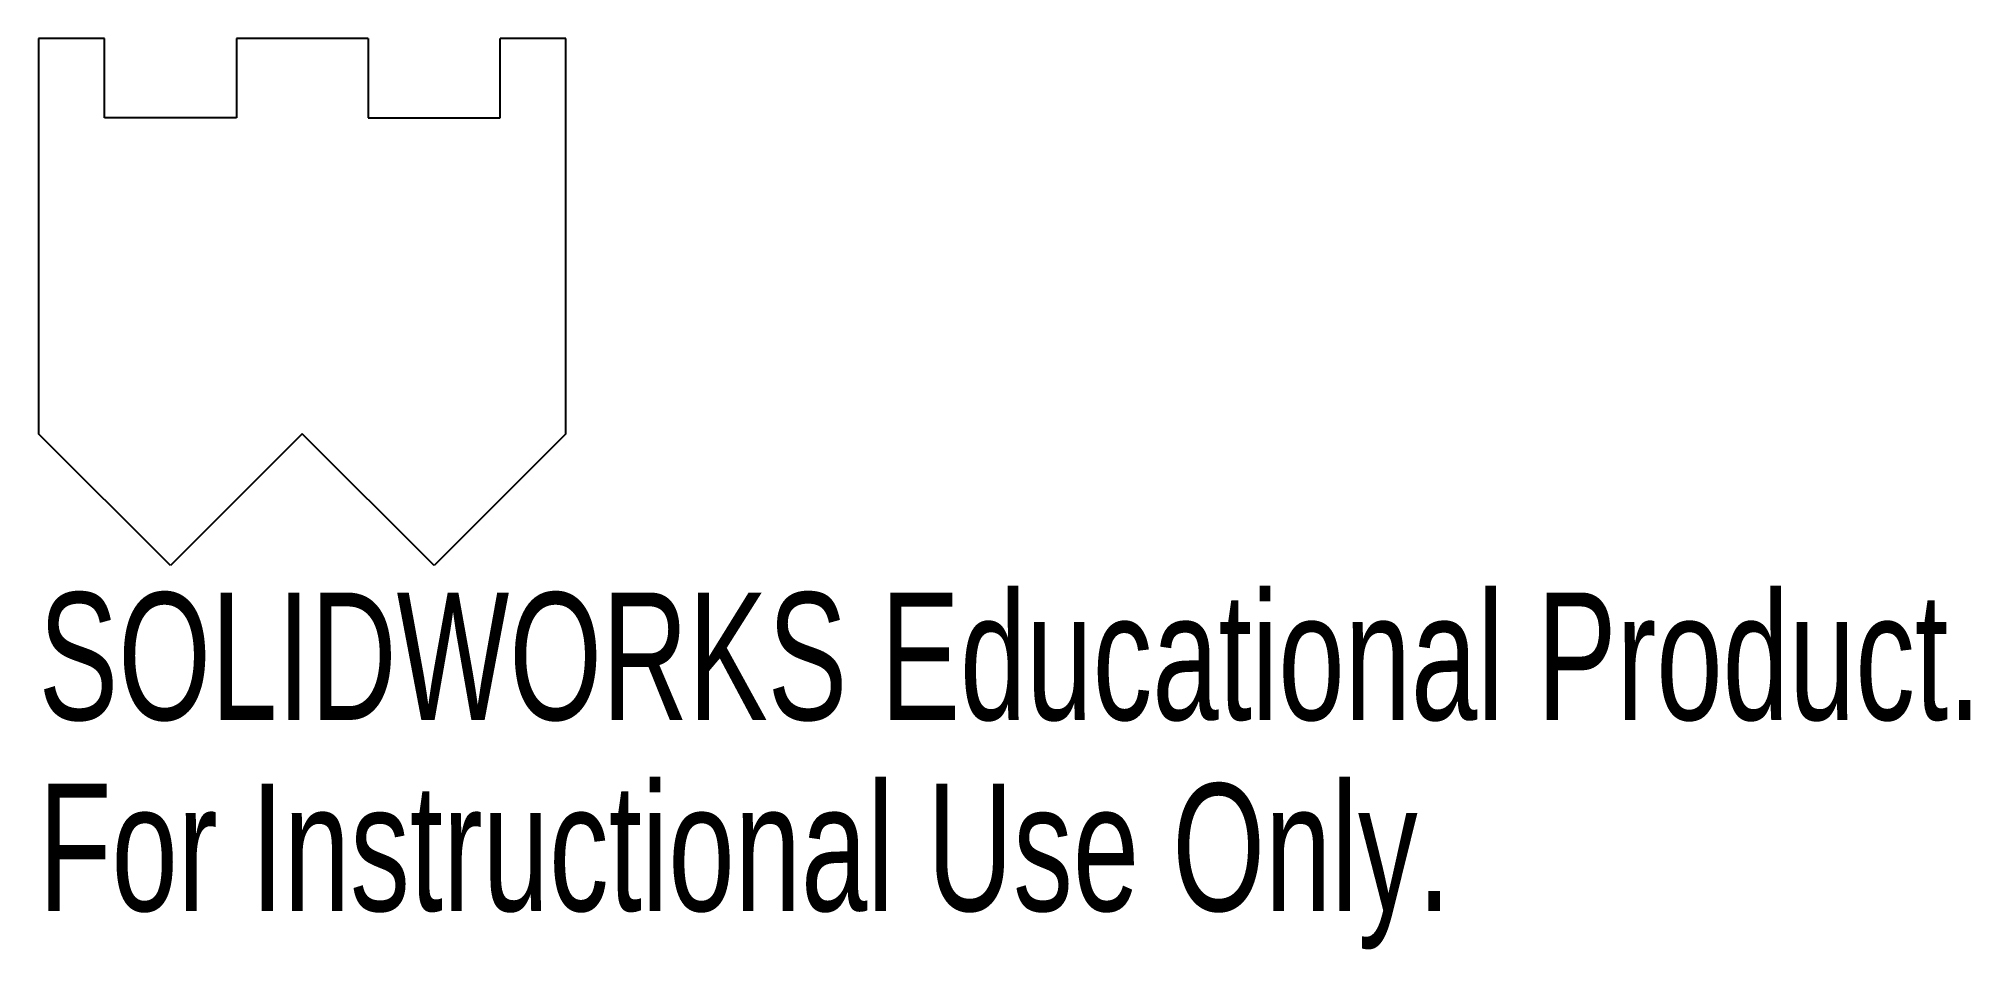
# Model space of a CAD drawing. Header units: millimetres. Extents: x -10 to 63.3, y -24.6 to 10.
import ezdxf

# ---------------------------------------------------------------- set-up
doc = ezdxf.new("R2010")
doc.units = ezdxf.units.MM
doc.styles.add('SLDTEXTSTYLE0', font='TXT', dxfattribs={"width": 0.7})

msp = doc.modelspace()

# ---------------------------------------------------------------- linework, layer by layer
at = {"color": 7, "linetype": 'Continuous', "lineweight": 25}
for p, q in [((-10, 10), (-10, -5)), ((-7.5, 10), (-10, 10)), ((-7.5, 7), (-7.5, 10)), ((-2.5, 10), (-2.5, 7)), ((2.5, 10), (-2.5, 10)), ((2.5, 10), (2.5, 7)), ((10, 10), (7.5, 10)), ((7.5, 7), (7.5, 10)), ((10, -5), (10, 10)), ((-2.5, 7), (-7.5, 7)), ((2.5, 7), (7.5, 7)), ((-5, -10), (-10, -5)), ((0, -5), (-5, -10)), ((5, -10), (0, -5)), ((10, -5), (5, -10))]:
    msp.add_line(p, q, dxfattribs=at)

# ---------------------------------------------------------------- texts
at = {"color": 7, "linetype": 'Continuous', "char_height": 4.83362, "attachment_point": 1, "style": 'SLDTEXTSTYLE0'}
for s, insert in [('SOLIDWORKS Educational Product.', (-10, -11.02)), ('For Instructional Use Only.', (-10, -18.27))]:
    msp.add_mtext(s, dxfattribs=dict(at, insert=insert))

doc.saveas('drawing.dxf')
